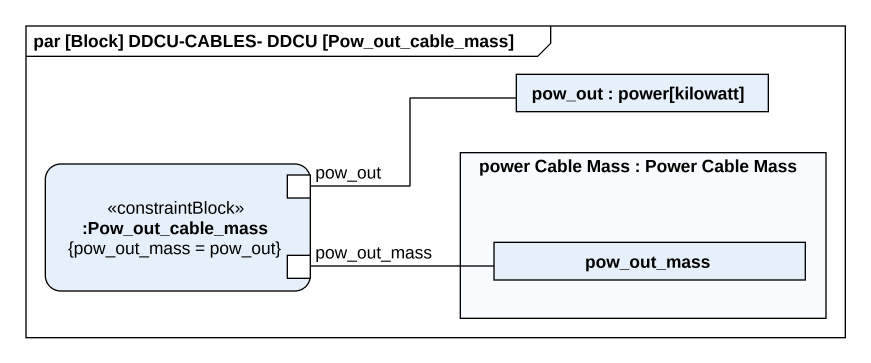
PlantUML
@startuml
mainframe par [Block] DDCU-CABLES- DDCU [Pow_out_cable_mass]
rectangle "pow_out : power[kilowatt]" as pow_out
rectangle ":Pow_out_cable_mass\n{pow_out_mass = pow_out}" as Pow_out_cable_mass <<constraintBlock>> {
  port "pow_out" as pow_out_2
  port "pow_out_mass" as pow_out_mass_2
}
rectangle "power Cable Mass : Power Cable Mass" as power_Cable_Mass {
  rectangle pow_out_mass
}
pow_out_2 -right- pow_out
pow_out_mass_2 -right- pow_out_mass
@enduml
